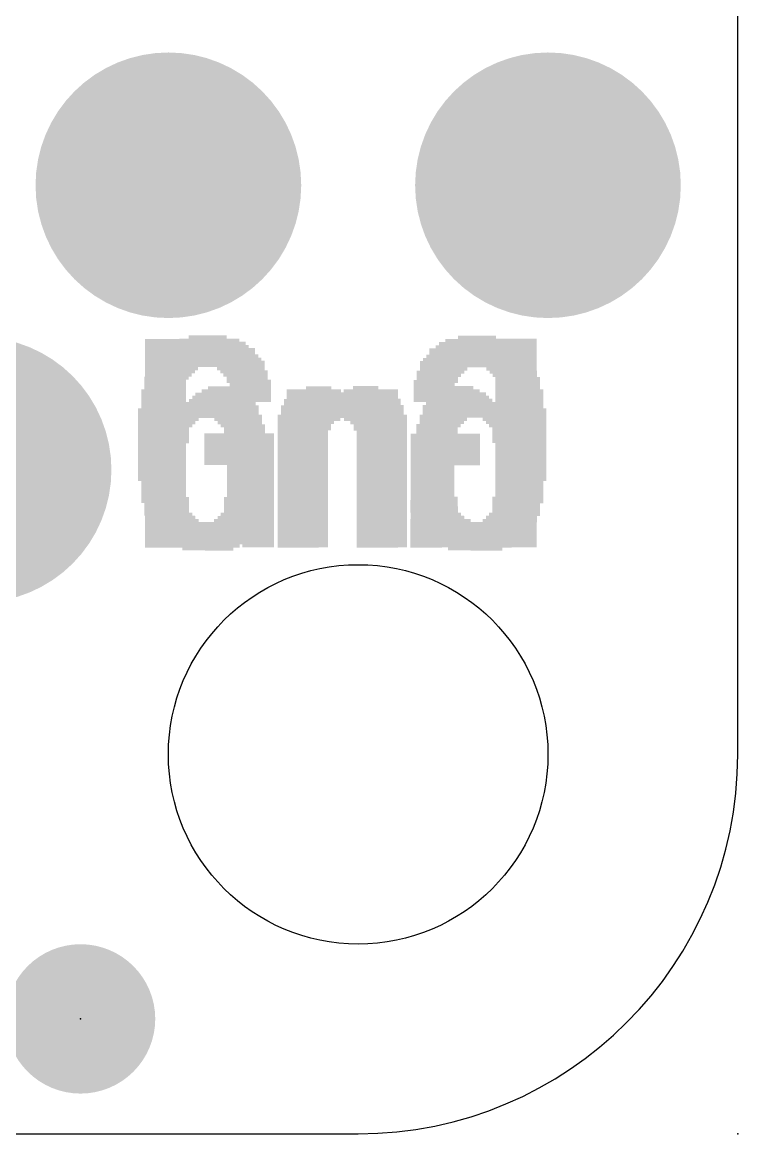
# Model space of a CAD drawing. Extents: x -0.1 to 50.8, y -0.1 to 23.
# Drawn here: x 46.01 to 50.8, y 0 to 7.44 of the extents above; entities that cross this region are included whole.
import ezdxf

# ---------------------------------------------------------------- set-up
doc = ezdxf.new("R2010")
doc.units = 0
for name, color, linetype in [('1', 12, 'CONTINUOUS'), ('18', 110, 'CONTINUOUS'), ('20', 53, 'CONTINUOUS'), ('200', 40, 'CONTINUOUS'), ('201', 6, 'CONTINUOUS'), ('23', 40, 'CONTINUOUS'), ('24', 6, 'CONTINUOUS')]:
    doc.layers.add(name, color=color, linetype=linetype)

# ---------------------------------------------------------------- blocks, each defined once
blk = doc.blocks.new('RECT')
blk.add_solid([(-0.5, -0.5), (0.5, -0.5), (-0.5, 0.5), (0.5, 0.5)])
blk = doc.blocks.new('PIE')
at = {"const_width": 0.5}
blk.add_lwpolyline([(0, -0.25, 1), (0, 0.25, 1), (0, -0.25)], format="xyb", dxfattribs=at)
blk = doc.blocks.new('ROUNDV')
at = {"const_width": 0.5}
blk.add_lwpolyline([(0, -0.25, 1), (0, 0.25, 1), (0, -0.25)], format="xyb", dxfattribs=at)

msp = doc.modelspace()

# ---------------------------------------------------------------- linework, layer by layer
at = {"layer": '20'}
for p, q in [((50.8, 2.54), (50.8, 20.32)), ((2.54, 0), (48.26, 0))]:
    msp.add_line(p, q, dxfattribs=at)
msp.add_circle((48.26, 2.54), 1.27, dxfattribs=at)
msp.add_arc((48.26, 2.54), 2.54, 270, 0, dxfattribs=at)
at = {"layer": '23'}
msp.add_point((46.4022, 0.769), dxfattribs=at)
at = {"layer": '24'}
msp.add_point((50.8, 0), dxfattribs=at)

# ---------------------------------------------------------------- block references
at = {"layer": '1'}
msp.add_blockref('PIE', (46.4022, 0.769), dxfattribs=at)
at = {"layer": '18', "xscale": 1.778, "yscale": 1.778}
for p in [(46.99, 6.35), (46.99, 6.35), (49.53, 6.35), (49.53, 6.35), (45.72, 4.445), (45.72, 4.445)]:
    msp.add_blockref('ROUNDV', p, dxfattribs=at)
at = {"layer": '200', "yscale": 0.0212}
for p, xscale in [((47.2633, 5.2915), 0.4868), ((47.2633, 5.3126), 0.4022), ((47.2527, 5.3338), 0.254), ((49.3164, 5.3126), 0.2752), ((49.3164, 5.2915), 0.2752), ((47.2527, 5.2068), 0.6773), ((47.2527, 5.228), 0.635), ((47.2633, 5.2491), 0.6138), ((47.2527, 5.2703), 0.5503), ((49.3164, 5.2703), 0.2752), ((49.3164, 5.2491), 0.2752), ((49.3164, 5.228), 0.2752), ((49.3164, 5.2068), 0.2752), ((47.2527, 5.1433), 0.762), ((47.2527, 5.1856), 0.7196), ((47.2633, 5.1645), 0.7408), ((49.3164, 5.1856), 0.2752), ((49.3164, 5.1645), 0.2752), ((49.3164, 5.1433), 0.2752), ((46.9775, 5.0586), 0.2963), ((46.9987, 5.0798), 0.2963), ((47.0093, 5.101), 0.3175), ((47.0305, 5.1221), 0.3175), ((47.4749, 5.1221), 0.3175), ((47.4961, 5.101), 0.3175), ((47.5067, 5.0798), 0.2963), ((47.5173, 5.0586), 0.2752), ((49.3164, 5.1221), 0.2752), ((49.3164, 5.101), 0.2752), ((49.3164, 5.0798), 0.2752), ((49.3164, 5.0586), 0.2752), ((46.967, 5.0375), 0.2752), ((46.967, 5.0163), 0.2752), ((46.967, 4.9951), 0.2752), ((47.5279, 5.0375), 0.2963), ((47.5384, 5.0163), 0.2752), ((47.5384, 4.9951), 0.2752), ((48.311, 4.9951), 0.1693), ((48.946, 4.9951), 0.1693), ((49.3164, 5.0375), 0.2752), ((49.3164, 5.0163), 0.2752), ((49.3164, 4.9951), 0.2752), ((46.9458, 4.974), 0.2752), ((46.9458, 4.9528), 0.2752), ((46.9458, 4.9316), 0.2752), ((46.9458, 4.9105), 0.2752), ((47.5384, 4.974), 0.2752), ((47.5384, 4.9528), 0.2752), ((47.5384, 4.9316), 0.2752), ((47.549, 4.9105), 0.254), ((47.9088, 4.974), 0.254), ((47.9088, 4.9528), 0.254), ((47.9088, 4.9316), 0.254), ((47.9088, 4.9105), 0.254), ((48.3216, 4.9105), 0.4445), ((48.3216, 4.9316), 0.4022), ((48.3216, 4.9528), 0.3598), ((48.311, 4.974), 0.2963), ((48.946, 4.9105), 0.4233), ((48.946, 4.9316), 0.381), ((48.946, 4.9528), 0.3387), ((48.946, 4.974), 0.254), ((49.3164, 4.974), 0.2752), ((49.3164, 4.9528), 0.2752), ((49.3164, 4.9316), 0.2752), ((49.3164, 4.9105), 0.2752), ((46.9246, 4.847), 0.2752), ((46.9458, 4.8893), 0.2752), ((46.9458, 4.8681), 0.2752), ((47.9088, 4.8893), 0.254), ((47.9088, 4.8681), 0.254), ((48.1734, 4.847), 0.7831), ((48.311, 4.8681), 0.508), ((48.311, 4.8893), 0.4656), ((49.073, 4.8681), 0.762), ((49.073, 4.847), 0.762), ((49.0835, 4.8893), 0.7408), ((46.9246, 4.8258), 0.2752), ((46.9246, 4.8046), 0.2752), ((46.9246, 4.7835), 0.2752), ((46.9246, 4.7623), 0.2752), ((48.1734, 4.8258), 0.7831), ((48.184, 4.8046), 0.8043), ((47.9618, 4.7835), 0.3598), ((47.9406, 4.7623), 0.3175), ((48.4168, 4.7835), 0.3387), ((48.438, 4.7623), 0.2963), ((49.0624, 4.8046), 0.7831), ((48.8295, 4.7835), 0.3175), ((48.819, 4.7623), 0.2963), ((49.073, 4.8258), 0.762), ((49.274, 4.7835), 0.3598), ((49.2846, 4.7623), 0.3387), ((46.9246, 4.7411), 0.2752), ((46.9246, 4.72), 0.2752), ((46.9246, 4.6988), 0.2752), ((46.9246, 4.6776), 0.2752), ((47.4644, 4.6776), 0.4657), ((47.93, 4.7411), 0.2963), ((47.93, 4.72), 0.2963), ((47.9194, 4.6988), 0.2752), ((47.9194, 4.6776), 0.2752), ((48.438, 4.7411), 0.2963), ((48.4486, 4.72), 0.2752), ((48.4486, 4.6988), 0.2752), ((48.4486, 4.6776), 0.2752), ((48.7872, 4.72), 0.2752), ((48.7872, 4.6988), 0.2752), ((48.7872, 4.6776), 0.2752), ((48.7978, 4.7411), 0.2963), ((49.2952, 4.7411), 0.3175), ((49.3058, 4.72), 0.2963), ((49.3058, 4.6988), 0.2963), ((49.3058, 4.6776), 0.2963), ((46.9246, 4.6565), 0.2752), ((46.9246, 4.6353), 0.2752), ((46.9246, 4.6141), 0.2752), ((47.4644, 4.6565), 0.4657), ((47.4644, 4.6353), 0.4657), ((47.4644, 4.6141), 0.4657), ((47.9194, 4.6565), 0.2752), ((47.9194, 4.6353), 0.2752), ((47.9194, 4.6141), 0.2752), ((48.4486, 4.6565), 0.2752), ((48.4486, 4.6353), 0.2752), ((48.4486, 4.6141), 0.2752), ((48.766, 4.6141), 0.2752), ((48.7766, 4.6353), 0.2963), ((48.7872, 4.6565), 0.2752), ((49.3058, 4.6565), 0.2963), ((49.3058, 4.6353), 0.2963), ((49.3164, 4.6141), 0.2752), ((46.9246, 4.593), 0.2752), ((46.9246, 4.5718), 0.2752), ((46.9246, 4.5507), 0.2752), ((46.9246, 4.5295), 0.2752), ((47.4644, 4.593), 0.4657), ((47.4644, 4.5718), 0.4657), ((47.4644, 4.5507), 0.4657), ((47.4644, 4.5295), 0.4657), ((47.9194, 4.593), 0.2752), ((47.9194, 4.5718), 0.2752), ((47.9194, 4.5507), 0.2752), ((47.9194, 4.5295), 0.2752), ((48.4486, 4.593), 0.2752), ((48.4486, 4.5718), 0.2752), ((48.4486, 4.5507), 0.2752), ((48.4486, 4.5295), 0.2752), ((48.766, 4.593), 0.2752), ((48.766, 4.5718), 0.2752), ((48.766, 4.5507), 0.2752), ((48.766, 4.5295), 0.2752), ((49.3164, 4.593), 0.2752), ((49.3164, 4.5718), 0.2752), ((49.3164, 4.5507), 0.2752), ((49.3164, 4.5295), 0.2752), ((46.9246, 4.5083), 0.2752), ((46.9246, 4.4872), 0.2752), ((46.9246, 4.466), 0.2752), ((47.4644, 4.5083), 0.4657), ((47.4644, 4.4872), 0.4657), ((47.5596, 4.466), 0.2752), ((47.9194, 4.5083), 0.2752), ((47.9194, 4.4872), 0.2752), ((47.9194, 4.466), 0.2752), ((48.4486, 4.5083), 0.2752), ((48.4486, 4.4872), 0.2752), ((48.4486, 4.466), 0.2752), ((48.766, 4.5083), 0.2752), ((48.766, 4.4872), 0.2752), ((48.766, 4.466), 0.2752), ((49.3164, 4.5083), 0.2752), ((49.3164, 4.4872), 0.2752), ((49.3164, 4.466), 0.2752), ((46.9246, 4.4448), 0.2752), ((46.9246, 4.4237), 0.2752), ((46.9246, 4.4025), 0.2752), ((46.9352, 4.3813), 0.2963), ((47.5596, 4.4448), 0.2752), ((47.5596, 4.4237), 0.2752), ((47.5596, 4.4025), 0.2752), ((47.5596, 4.3813), 0.2752), ((47.9194, 4.4448), 0.2752), ((47.9194, 4.4237), 0.2752), ((47.9194, 4.4025), 0.2752), ((47.9194, 4.3813), 0.2752), ((48.4486, 4.4448), 0.2752), ((48.4486, 4.4237), 0.2752), ((48.4486, 4.4025), 0.2752), ((48.4486, 4.3813), 0.2752), ((48.766, 4.4448), 0.2752), ((48.766, 4.4237), 0.2752), ((48.766, 4.4025), 0.2752), ((48.766, 4.3813), 0.2752), ((49.3164, 4.4448), 0.2752), ((49.3164, 4.4237), 0.2752), ((49.3164, 4.4025), 0.2752), ((49.3164, 4.3813), 0.2752), ((46.9458, 4.3602), 0.2752), ((46.9458, 4.339), 0.2752), ((46.9458, 4.3178), 0.2752), ((47.5596, 4.3602), 0.2752), ((47.5596, 4.339), 0.2752), ((47.5596, 4.3178), 0.2752), ((47.9194, 4.3602), 0.2752), ((47.9194, 4.339), 0.2752), ((47.9194, 4.3178), 0.2752), ((48.4486, 4.3602), 0.2752), ((48.4486, 4.339), 0.2752), ((48.4486, 4.3178), 0.2752), ((48.766, 4.3602), 0.2752), ((48.766, 4.339), 0.2752), ((48.766, 4.3178), 0.2752), ((49.3164, 4.3602), 0.2752), ((49.3164, 4.339), 0.2752), ((49.3164, 4.3178), 0.2752), ((46.9458, 4.2967), 0.2752), ((46.9458, 4.2755), 0.2752), ((46.9564, 4.2543), 0.2963), ((46.9564, 4.2332), 0.2963), ((47.549, 4.2332), 0.2963), ((47.5596, 4.2967), 0.2752), ((47.5596, 4.2755), 0.2752), ((47.5596, 4.2543), 0.2752), ((47.9194, 4.2967), 0.2752), ((47.9194, 4.2755), 0.2752), ((47.9194, 4.2543), 0.2752), ((47.9194, 4.2332), 0.2752), ((48.4486, 4.2967), 0.2752), ((48.4486, 4.2755), 0.2752), ((48.4486, 4.2543), 0.2752), ((48.4486, 4.2332), 0.2752), ((48.766, 4.2967), 0.2752), ((48.766, 4.2755), 0.2752), ((48.7872, 4.2543), 0.2752), ((48.7872, 4.2332), 0.2752), ((49.3058, 4.2543), 0.2963), ((49.3058, 4.2332), 0.2963), ((49.3164, 4.2967), 0.2752), ((49.3164, 4.2755), 0.2752), ((46.9775, 4.1908), 0.2963), ((46.9775, 4.1697), 0.2963), ((46.967, 4.212), 0.2752), ((47.5384, 4.1908), 0.3175), ((47.5384, 4.1697), 0.3175), ((47.549, 4.212), 0.2963), ((47.9194, 4.212), 0.2752), ((47.9194, 4.1908), 0.2752), ((47.9194, 4.1697), 0.2752), ((48.4486, 4.212), 0.2752), ((48.4486, 4.1908), 0.2752), ((48.4486, 4.1697), 0.2752), ((48.7872, 4.212), 0.2752), ((48.7872, 4.1908), 0.2752), ((48.7872, 4.1697), 0.2752), ((49.3058, 4.212), 0.2963), ((49.3058, 4.1908), 0.2963), ((49.3058, 4.1697), 0.2963), ((46.9881, 4.1485), 0.3175), ((47.0199, 4.1062), 0.3387), ((47.0093, 4.1273), 0.3175), ((47.2844, 4.085), 0.8255), ((47.4961, 4.1062), 0.4022), ((47.5173, 4.1273), 0.3598), ((47.5279, 4.1485), 0.3387), ((47.9194, 4.1485), 0.2752), ((47.9194, 4.1273), 0.2752), ((47.9194, 4.1062), 0.2752), ((47.9194, 4.085), 0.2752), ((48.4486, 4.1485), 0.2752), ((48.4486, 4.1273), 0.2752), ((48.4486, 4.1062), 0.2752), ((48.4486, 4.085), 0.2752), ((48.7978, 4.1485), 0.2963), ((48.8295, 4.1062), 0.3175), ((49.0624, 4.085), 0.7831), ((48.819, 4.1273), 0.2963), ((49.274, 4.1062), 0.3598), ((49.2846, 4.1273), 0.3387), ((49.2952, 4.1485), 0.3175), ((47.2844, 4.0638), 0.8255), ((47.295, 4.0427), 0.8043), ((47.1892, 4.0215), 0.5503), ((47.5913, 4.0215), 0.2117), ((47.9194, 4.0638), 0.2752), ((47.9194, 4.0427), 0.2752), ((47.9194, 4.0215), 0.2752), ((48.4486, 4.0638), 0.2752), ((48.4486, 4.0427), 0.2752), ((48.4486, 4.0215), 0.2752), ((49.073, 4.0638), 0.762), ((49.073, 4.0427), 0.762), ((48.946, 4.0215), 0.4656), ((49.3269, 4.0215), 0.254), ((47.1786, 4.0003), 0.5291), ((47.1786, 3.9792), 0.4868), ((47.1892, 3.958), 0.4233), ((47.1892, 3.9368), 0.3387), ((47.5913, 4.0003), 0.2117), ((47.5913, 3.9792), 0.2117), ((47.5913, 3.958), 0.2117), ((47.5913, 3.9368), 0.2117), ((47.9194, 4.0003), 0.2752), ((47.9194, 3.9792), 0.2752), ((47.9194, 3.958), 0.2752), ((47.9194, 3.9368), 0.2752), ((48.4486, 4.0003), 0.2752), ((48.4486, 3.9792), 0.2752), ((48.4486, 3.958), 0.2752), ((48.4486, 3.9368), 0.2752), ((48.9565, 4.0003), 0.4445), ((48.9565, 3.9792), 0.4021), ((48.9565, 3.958), 0.3598), ((48.9565, 3.9368), 0.2752), ((49.3269, 4.0003), 0.254), ((49.3269, 3.9792), 0.254), ((49.3269, 3.958), 0.254), ((49.3269, 3.9368), 0.254), ((47.1892, 3.9157), 0.2117), ((48.9565, 3.9157), 0.1905)]:
    msp.add_blockref('RECT', p, dxfattribs=dict(at, xscale=xscale))
at = {"layer": '201', "yscale": 0.0212, "rotation": 180}
for p, xscale in [((46.9704, 5.3107), 0.2751), ((46.9704, 5.2896), 0.2751), ((49.0439, 5.2896), 0.4866), ((49.0439, 5.3107), 0.402), ((49.0545, 5.3319), 0.2539), ((46.9704, 5.2684), 0.2751), ((46.9704, 5.2472), 0.2751), ((46.9704, 5.2261), 0.2751), ((46.9704, 5.2049), 0.2751), ((49.0545, 5.2049), 0.6771), ((49.0439, 5.2472), 0.6136), ((49.0545, 5.2261), 0.6347), ((49.0545, 5.2684), 0.5501), ((46.9704, 5.1838), 0.2751), ((46.9704, 5.1626), 0.2751), ((46.9704, 5.1414), 0.2751), ((49.0545, 5.1414), 0.7617), ((49.0439, 5.1626), 0.7405), ((49.0545, 5.1838), 0.7194), ((46.9704, 5.1203), 0.2751), ((46.9704, 5.0991), 0.2751), ((46.9704, 5.078), 0.2751), ((46.9704, 5.0568), 0.2751), ((48.8111, 5.0991), 0.3174), ((48.8006, 5.078), 0.2962), ((48.79, 5.0568), 0.2751), ((48.8323, 5.1203), 0.3174), ((49.2766, 5.1203), 0.3174), ((49.2978, 5.0991), 0.3174), ((49.3083, 5.078), 0.2962), ((49.3295, 5.0568), 0.2962), ((46.9704, 5.0357), 0.2751), ((46.9704, 5.0145), 0.2751), ((46.9704, 4.9933), 0.2751), ((47.3406, 4.9933), 0.1693), ((47.9965, 4.9933), 0.1693), ((48.7794, 5.0357), 0.2962), ((48.7688, 5.0145), 0.2751), ((48.7688, 4.9933), 0.2751), ((49.3401, 5.0357), 0.2751), ((49.3401, 5.0145), 0.2751), ((49.3401, 4.9933), 0.2751), ((46.9704, 4.9722), 0.2751), ((46.9704, 4.951), 0.2751), ((46.9704, 4.9299), 0.2751), ((46.9704, 4.9087), 0.2751), ((47.3406, 4.9087), 0.4232), ((47.3406, 4.9299), 0.3809), ((47.3406, 4.951), 0.3385), ((47.3406, 4.9722), 0.2539), ((47.986, 4.9087), 0.4443), ((47.986, 4.9299), 0.402), ((47.986, 4.951), 0.3597), ((47.9965, 4.9722), 0.2962), ((48.3985, 4.9722), 0.2539), ((48.3985, 4.951), 0.2539), ((48.3985, 4.9299), 0.2539), ((48.3985, 4.9087), 0.2539), ((48.7688, 4.9722), 0.2751), ((48.7688, 4.951), 0.2751), ((48.7688, 4.9299), 0.2751), ((48.7582, 4.9087), 0.2539), ((49.3612, 4.9722), 0.2751), ((49.3612, 4.951), 0.2751), ((49.3612, 4.9299), 0.2751), ((49.3612, 4.9087), 0.2751), ((47.2031, 4.8875), 0.7405), ((47.2137, 4.8664), 0.7617), ((47.2137, 4.8452), 0.7617), ((47.9965, 4.8664), 0.5078), ((48.1341, 4.8452), 0.7829), ((47.9965, 4.8875), 0.4655), ((48.3985, 4.8875), 0.2539), ((48.3985, 4.8664), 0.2539), ((49.3612, 4.8875), 0.2751), ((49.3612, 4.8664), 0.2751), ((49.3824, 4.8452), 0.2751), ((47.2137, 4.8241), 0.7617), ((47.2243, 4.8029), 0.7829), ((47.0127, 4.7818), 0.3597), ((47.0021, 4.7606), 0.3385), ((47.457, 4.7818), 0.3174), ((47.4676, 4.7606), 0.2962), ((48.1235, 4.8029), 0.804), ((47.8907, 4.7818), 0.3385), ((47.8696, 4.7606), 0.2962), ((48.1341, 4.8241), 0.7829), ((48.3456, 4.7818), 0.3597), ((48.3668, 4.7606), 0.3174), ((49.3824, 4.8241), 0.2751), ((49.3824, 4.8029), 0.2751), ((49.3824, 4.7818), 0.2751), ((49.3824, 4.7606), 0.2751), ((46.9915, 4.7394), 0.3174), ((46.9809, 4.7183), 0.2962), ((46.9809, 4.6971), 0.2962), ((47.4887, 4.7394), 0.2962), ((47.4993, 4.7183), 0.2751), ((47.4993, 4.6971), 0.2751), ((47.8696, 4.7394), 0.2962), ((47.859, 4.7183), 0.2751), ((47.859, 4.6971), 0.2751), ((48.3774, 4.7394), 0.2962), ((48.3774, 4.7183), 0.2962), ((48.388, 4.6971), 0.2751), ((49.3824, 4.7394), 0.2751), ((49.3824, 4.7183), 0.2751), ((49.3824, 4.6971), 0.2751), ((46.9809, 4.676), 0.2962), ((46.9809, 4.6548), 0.2962), ((46.9809, 4.6336), 0.2962), ((46.9704, 4.6125), 0.2751), ((47.4993, 4.676), 0.2751), ((47.4993, 4.6548), 0.2751), ((47.5099, 4.6336), 0.2962), ((47.5205, 4.6125), 0.2751), ((47.859, 4.676), 0.2751), ((47.859, 4.6548), 0.2751), ((47.859, 4.6336), 0.2751), ((47.859, 4.6125), 0.2751), ((48.388, 4.676), 0.2751), ((48.388, 4.6548), 0.2751), ((48.388, 4.6336), 0.2751), ((48.388, 4.6125), 0.2751), ((48.8429, 4.676), 0.4655), ((48.8429, 4.6548), 0.4655), ((48.8429, 4.6336), 0.4655), ((48.8429, 4.6125), 0.4655), ((49.3824, 4.676), 0.2751), ((49.3824, 4.6548), 0.2751), ((49.3824, 4.6336), 0.2751), ((49.3824, 4.6125), 0.2751), ((46.9704, 4.5913), 0.2751), ((46.9704, 4.5702), 0.2751), ((46.9704, 4.549), 0.2751), ((47.5205, 4.5913), 0.2751), ((47.5205, 4.5702), 0.2751), ((47.5205, 4.549), 0.2751), ((47.859, 4.5913), 0.2751), ((47.859, 4.5702), 0.2751), ((47.859, 4.549), 0.2751), ((48.388, 4.5913), 0.2751), ((48.388, 4.5702), 0.2751), ((48.388, 4.549), 0.2751), ((48.8429, 4.5913), 0.4655), ((48.8429, 4.5702), 0.4655), ((48.8429, 4.549), 0.4655), ((49.3824, 4.5913), 0.2751), ((49.3824, 4.5702), 0.2751), ((49.3824, 4.549), 0.2751), ((46.9704, 4.5279), 0.2751), ((46.9704, 4.5067), 0.2751), ((46.9704, 4.4855), 0.2751), ((46.9704, 4.4644), 0.2751), ((47.5205, 4.5279), 0.2751), ((47.5205, 4.5067), 0.2751), ((47.5205, 4.4855), 0.2751), ((47.5205, 4.4644), 0.2751), ((47.859, 4.5279), 0.2751), ((47.859, 4.5067), 0.2751), ((47.859, 4.4855), 0.2751), ((47.859, 4.4644), 0.2751), ((48.388, 4.5279), 0.2751), ((48.388, 4.5067), 0.2751), ((48.388, 4.4855), 0.2751), ((48.388, 4.4644), 0.2751), ((48.8429, 4.5279), 0.4655), ((48.8429, 4.5067), 0.4655), ((48.8429, 4.4855), 0.4655), ((48.7477, 4.4644), 0.2751), ((49.3824, 4.5279), 0.2751), ((49.3824, 4.5067), 0.2751), ((49.3824, 4.4855), 0.2751), ((49.3824, 4.4644), 0.2751), ((46.9704, 4.4432), 0.2751), ((46.9704, 4.4221), 0.2751), ((46.9704, 4.4009), 0.2751), ((47.5205, 4.4432), 0.2751), ((47.5205, 4.4221), 0.2751), ((47.5205, 4.4009), 0.2751), ((47.859, 4.4432), 0.2751), ((47.859, 4.4221), 0.2751), ((47.859, 4.4009), 0.2751), ((48.388, 4.4432), 0.2751), ((48.388, 4.4221), 0.2751), ((48.388, 4.4009), 0.2751), ((48.7477, 4.4432), 0.2751), ((48.7477, 4.4221), 0.2751), ((48.7477, 4.4009), 0.2751), ((49.3824, 4.4432), 0.2751), ((49.3824, 4.4221), 0.2751), ((49.3824, 4.4009), 0.2751), ((46.9704, 4.3797), 0.2751), ((46.9704, 4.3586), 0.2751), ((46.9704, 4.3374), 0.2751), ((46.9704, 4.3163), 0.2751), ((47.5205, 4.3797), 0.2751), ((47.5205, 4.3586), 0.2751), ((47.5205, 4.3374), 0.2751), ((47.5205, 4.3163), 0.2751), ((47.859, 4.3797), 0.2751), ((47.859, 4.3586), 0.2751), ((47.859, 4.3374), 0.2751), ((47.859, 4.3163), 0.2751), ((48.388, 4.3797), 0.2751), ((48.388, 4.3586), 0.2751), ((48.388, 4.3374), 0.2751), ((48.388, 4.3163), 0.2751), ((48.7477, 4.3797), 0.2751), ((48.7477, 4.3586), 0.2751), ((48.7477, 4.3374), 0.2751), ((48.7477, 4.3163), 0.2751), ((49.3612, 4.3586), 0.2751), ((49.3612, 4.3374), 0.2751), ((49.3612, 4.3163), 0.2751), ((49.3718, 4.3797), 0.2962), ((46.9809, 4.2528), 0.2962), ((46.9809, 4.2316), 0.2962), ((46.9704, 4.2951), 0.2751), ((46.9704, 4.274), 0.2751), ((47.4993, 4.2528), 0.2751), ((47.4993, 4.2316), 0.2751), ((47.5205, 4.2951), 0.2751), ((47.5205, 4.274), 0.2751), ((47.859, 4.2951), 0.2751), ((47.859, 4.274), 0.2751), ((47.859, 4.2528), 0.2751), ((47.859, 4.2316), 0.2751), ((48.388, 4.2951), 0.2751), ((48.388, 4.274), 0.2751), ((48.388, 4.2528), 0.2751), ((48.388, 4.2316), 0.2751), ((48.7582, 4.2316), 0.2962), ((48.7477, 4.2951), 0.2751), ((48.7477, 4.274), 0.2751), ((48.7477, 4.2528), 0.2751), ((49.3507, 4.2528), 0.2962), ((49.3507, 4.2316), 0.2962), ((49.3612, 4.2951), 0.2751), ((49.3612, 4.274), 0.2751), ((46.9809, 4.2105), 0.2962), ((46.9809, 4.1893), 0.2962), ((46.9809, 4.1682), 0.2962), ((47.4993, 4.2105), 0.2751), ((47.4993, 4.1893), 0.2751), ((47.4993, 4.1682), 0.2751), ((47.859, 4.2105), 0.2751), ((47.859, 4.1893), 0.2751), ((47.859, 4.1682), 0.2751), ((48.388, 4.2105), 0.2751), ((48.388, 4.1893), 0.2751), ((48.388, 4.1682), 0.2751), ((48.7582, 4.2105), 0.2962), ((48.7688, 4.1893), 0.3174), ((48.7688, 4.1682), 0.3174), ((49.3295, 4.1893), 0.2962), ((49.3295, 4.1682), 0.2962), ((49.3401, 4.2105), 0.2751), ((46.9915, 4.147), 0.3174), ((47.0021, 4.1258), 0.3385), ((47.0127, 4.1047), 0.3597), ((47.2243, 4.0835), 0.7829), ((47.457, 4.1047), 0.3174), ((47.4676, 4.1258), 0.2962), ((47.4887, 4.147), 0.2962), ((47.859, 4.147), 0.2751), ((47.859, 4.1258), 0.2751), ((47.859, 4.1047), 0.2751), ((47.859, 4.0835), 0.2751), ((48.388, 4.147), 0.2751), ((48.388, 4.1258), 0.2751), ((48.388, 4.1047), 0.2751), ((48.388, 4.0835), 0.2751), ((48.79, 4.1258), 0.3597), ((48.8111, 4.1047), 0.402), ((49.0227, 4.0835), 0.8252), ((48.7794, 4.147), 0.3385), ((49.2872, 4.1047), 0.3385), ((49.2978, 4.1258), 0.3174), ((49.3189, 4.147), 0.3174), ((47.2137, 4.0624), 0.7617), ((47.2137, 4.0412), 0.7617), ((46.9598, 4.0201), 0.2539), ((47.3406, 4.0201), 0.4655), ((47.859, 4.0624), 0.2751), ((47.859, 4.0412), 0.2751), ((47.859, 4.0201), 0.2751), ((48.388, 4.0624), 0.2751), ((48.388, 4.0412), 0.2751), ((48.388, 4.0201), 0.2751), ((49.0227, 4.0624), 0.8252), ((49.0121, 4.0412), 0.804), ((48.7159, 4.0201), 0.2116), ((49.1179, 4.0201), 0.5501), ((46.9598, 3.9989), 0.2539), ((46.9598, 3.9777), 0.2539), ((46.9598, 3.9566), 0.2539), ((46.9598, 3.9354), 0.2539), ((47.3301, 3.9989), 0.4443), ((47.3301, 3.9777), 0.402), ((47.3301, 3.9566), 0.3597), ((47.3301, 3.9354), 0.2751), ((47.859, 3.9989), 0.2751), ((47.859, 3.9777), 0.2751), ((47.859, 3.9566), 0.2751), ((47.859, 3.9354), 0.2751), ((48.388, 3.9989), 0.2751), ((48.388, 3.9777), 0.2751), ((48.388, 3.9566), 0.2751), ((48.388, 3.9354), 0.2751), ((48.7159, 3.9989), 0.2116), ((48.7159, 3.9777), 0.2116), ((48.7159, 3.9566), 0.2116), ((48.7159, 3.9354), 0.2116), ((49.1285, 3.9989), 0.529), ((49.1285, 3.9777), 0.4866), ((49.1179, 3.9566), 0.4232), ((49.1179, 3.9354), 0.3385), ((47.3301, 3.9143), 0.1904), ((49.1179, 3.9143), 0.2116)]:
    msp.add_blockref('RECT', p, dxfattribs=dict(at, xscale=xscale))

doc.saveas('drawing.dxf')
